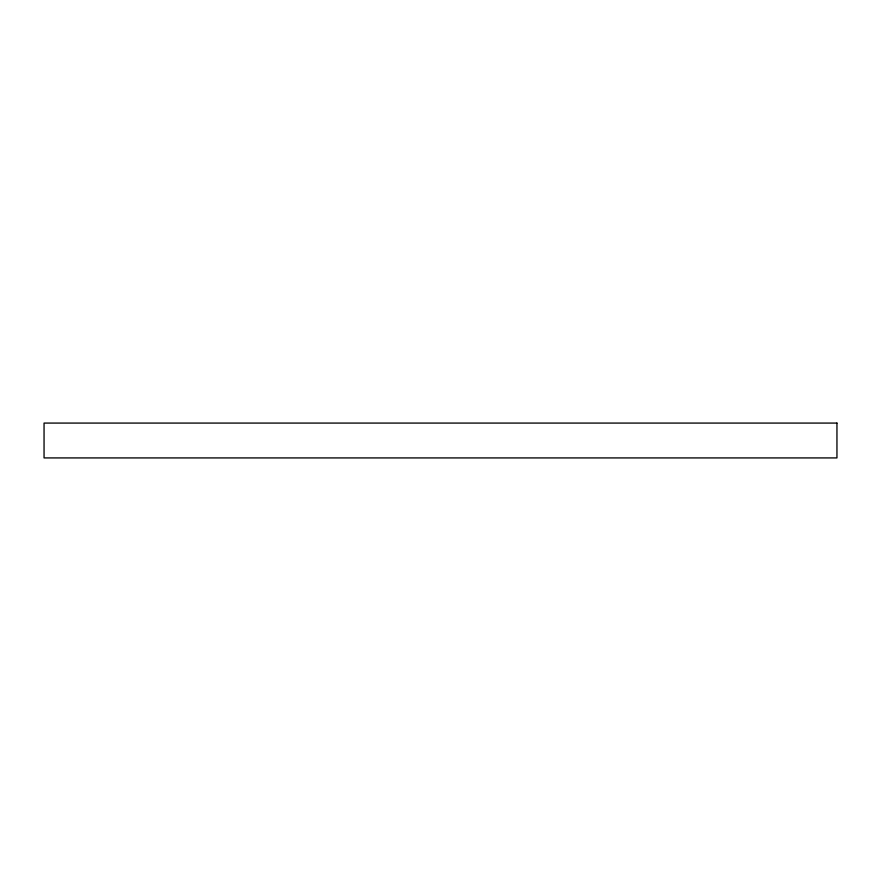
<?xml version="1.0" encoding="UTF-8"?>
<svg xmlns="http://www.w3.org/2000/svg" width="881" height="881" viewBox="0 0 881 881"><rect width="100%" height="100%" fill="white"/><g stroke="black" fill="none" stroke-linecap="round" stroke-linejoin="round"><path stroke-width="1.32" d="M836.95 423.078L44.05 423.078L44.05 457.922L836.95 457.922L836.95 423.078"/></g></svg>
